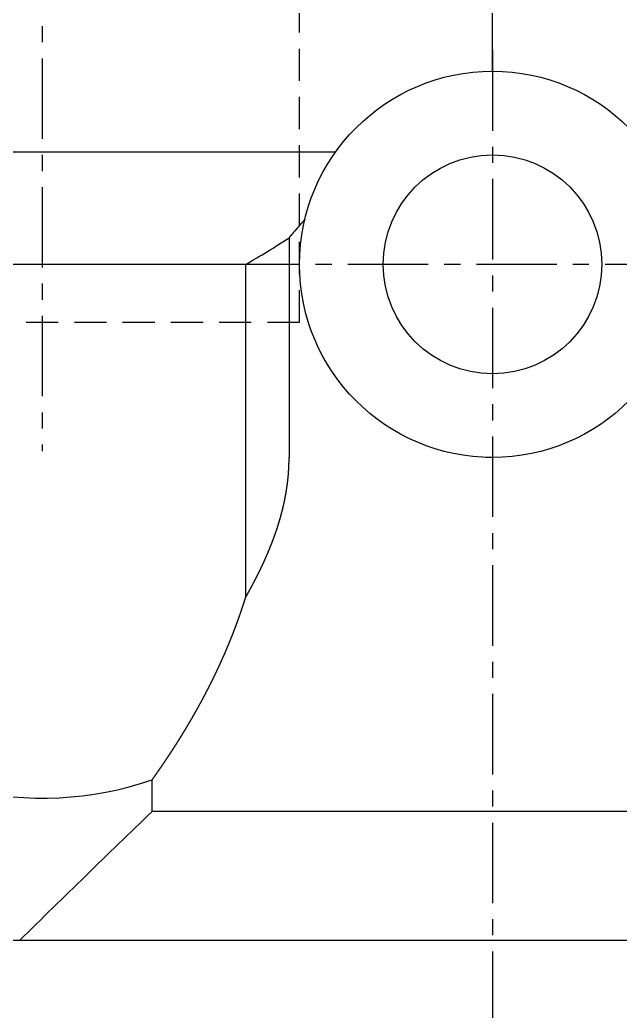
# Model space of a CAD drawing. Extents: x -2 to 109, y -27 to 83.
# Drawn here: x 35.34 to 44.67, y 21.82 to 37.22 of the extents above; entities that cross this region are included whole.
import ezdxf

# ---------------------------------------------------------------- set-up
doc = ezdxf.new("R2010")
doc.units = 0
doc.linetypes.add('CENTER', pattern=[2, 1.25, -0.25, 0.25, -0.25])
doc.linetypes.add('DASHED', pattern=[0.75, 0.5, -0.25])
doc.layers.get('0').update_dxf_attribs({"linetype": 'CONTINUOUS'})
doc.layers.add('CENTER', color=1, linetype='CENTER')

msp = doc.modelspace()

# ---------------------------------------------------------------- linework, layer by layer
at = {"color": 3, "linetype": 'DASHED'}
for p, q in [((39.687, 32.526), (39.687, 50.626)), ((39.762, 34.092), (39.769, 34.122)), ((31.687, 32.526), (39.687, 32.526)), ((42.695, 30.426), (42.581, 30.427))]:
    msp.add_line(p, q, dxfattribs=at)
at = {"color": 7, "linetype": 'CONTINUOUS'}
for p, q in [((42.687, 36.426), (42.687, 45.926)), ((28.437, 35.176), (40.25, 35.176)), ((39.525, 33.84), (39.525, 30.426)), ((38.849, 33.426), (30.396, 33.426)), ((38.849, 33.426), (38.849, 28.251)), ((37.395, 24.926), (37.395, 25.417)), ((47.979, 24.926), (37.395, 24.926)), ((35.187, 22.926), (50.187, 22.926))]:
    msp.add_line(p, q, dxfattribs=at)
at = {"color": 7}
for points in [[(39.769, 34.122, 0), (39.767, 34.12, 0), (39.766, 34.119, 0), (39.764, 34.117, 0), (39.763, 34.115, 0), (39.761, 34.113, 0), (39.76, 34.112, 0), (39.758, 34.11, 0), (39.757, 34.108, 0), (39.755, 34.106, 0), (39.754, 34.105, 0), (39.752, 34.103, 0), (39.75, 34.101, 0), (39.749, 34.099, 0), (39.747, 34.097, 0), (39.746, 34.096, 0), (39.744, 34.094, 0), (39.743, 34.092, 0), (39.741, 34.09, 0), (39.739, 34.089, 0), (39.738, 34.087, 0), (39.736, 34.085, 0), (39.735, 34.083, 0), (39.733, 34.082, 0), (39.732, 34.08, 0), (39.73, 34.078, 0), (39.729, 34.076, 0), (39.727, 34.075, 0), (39.725, 34.073, 0), (39.724, 34.071, 0), (39.722, 34.069, 0), (39.721, 34.068, 0), (39.719, 34.066, 0), (39.718, 34.064, 0), (39.716, 34.062, 0), (39.715, 34.06, 0), (39.713, 34.059, 0), (39.712, 34.057, 0), (39.71, 34.055, 0), (39.709, 34.053, 0), (39.707, 34.052, 0), (39.705, 34.05, 0), (39.704, 34.048, 0), (39.702, 34.046, 0), (39.701, 34.045, 0), (39.699, 34.043, 0), (39.698, 34.041, 0), (39.696, 34.039, 0), (39.695, 34.038, 0), (39.693, 34.036, 0), (39.691, 34.034, 0), (39.69, 34.032, 0), (39.688, 34.03, 0), (39.687, 34.029, 0), (39.685, 34.027, 0), (39.684, 34.025, 0), (39.682, 34.023, 0), (39.681, 34.022, 0), (39.679, 34.02, 0), (39.678, 34.018, 0), (39.676, 34.016, 0), (39.675, 34.014, 0), (39.673, 34.013, 0), (39.671, 34.011, 0), (39.67, 34.009, 0), (39.668, 34.007, 0), (39.667, 34.006, 0), (39.665, 34.004, 0), (39.664, 34.002, 0), (39.662, 34, 0), (39.661, 33.999, 0), (39.659, 33.997, 0), (39.658, 33.995, 0), (39.656, 33.993, 0), (39.654, 33.992, 0), (39.653, 33.99, 0), (39.651, 33.988, 0), (39.65, 33.986, 0), (39.648, 33.984, 0), (39.647, 33.983, 0), (39.645, 33.981, 0), (39.644, 33.979, 0), (39.642, 33.977, 0), (39.641, 33.975, 0), (39.639, 33.974, 0), (39.638, 33.972, 0), (39.636, 33.97, 0), (39.635, 33.968, 0), (39.633, 33.967, 0), (39.632, 33.965, 0), (39.63, 33.963, 0), (39.628, 33.961, 0), (39.627, 33.959, 0), (39.625, 33.958, 0), (39.624, 33.956, 0), (39.622, 33.954, 0), (39.621, 33.952, 0), (39.619, 33.951, 0), (39.618, 33.949, 0), (39.616, 33.947, 0), (39.615, 33.945, 0), (39.613, 33.944, 0), (39.612, 33.942, 0), (39.61, 33.94, 0), (39.608, 33.938, 0), (39.607, 33.936, 0), (39.605, 33.934, 0), (39.604, 33.933, 0), (39.602, 33.931, 0), (39.601, 33.929, 0), (39.599, 33.927, 0), (39.598, 33.926, 0), (39.596, 33.924, 0), (39.595, 33.922, 0), (39.593, 33.92, 0), (39.592, 33.919, 0), (39.59, 33.917, 0), (39.589, 33.915, 0), (39.587, 33.913, 0), (39.586, 33.911, 0), (39.584, 33.91, 0), (39.583, 33.908, 0), (39.581, 33.906, 0), (39.58, 33.904, 0), (39.578, 33.902, 0), (39.576, 33.901, 0), (39.575, 33.899, 0), (39.573, 33.897, 0), (39.572, 33.895, 0), (39.57, 33.894, 0), (39.569, 33.892, 0), (39.567, 33.89, 0), (39.566, 33.888, 0), (39.564, 33.886, 0), (39.563, 33.885, 0), (39.561, 33.883, 0), (39.56, 33.881, 0), (39.558, 33.879, 0), (39.557, 33.877, 0), (39.555, 33.876, 0), (39.554, 33.874, 0), (39.552, 33.872, 0), (39.55, 33.87, 0), (39.549, 33.868, 0), (39.547, 33.867, 0), (39.546, 33.865, 0), (39.544, 33.863, 0), (39.543, 33.861, 0), (39.541, 33.859, 0), (39.54, 33.858, 0), (39.538, 33.856, 0), (39.537, 33.854, 0), (39.535, 33.852, 0), (39.534, 33.851, 0), (39.532, 33.849, 0), (39.531, 33.847, 0), (39.529, 33.845, 0), (39.528, 33.843, 0), (39.526, 33.842, 0), (39.525, 33.84, 0)], [(38.849, 28.251, 0), (38.851, 28.254, 0), (38.853, 28.257, 0), (38.854, 28.26, 0), (38.856, 28.263, 0), (38.858, 28.266, 0), (38.859, 28.269, 0), (38.861, 28.272, 0), (38.863, 28.275, 0), (38.864, 28.278, 0), (38.866, 28.281, 0), (38.868, 28.284, 0), (38.87, 28.287, 0), (38.871, 28.29, 0), (38.873, 28.293, 0), (38.874, 28.296, 0), (38.876, 28.299, 0), (38.878, 28.302, 0), (38.88, 28.305, 0), (38.881, 28.308, 0), (38.883, 28.311, 0), (38.885, 28.314, 0), (38.886, 28.317, 0), (38.888, 28.32, 0), (38.89, 28.323, 0), (38.891, 28.326, 0), (38.893, 28.329, 0), (38.895, 28.332, 0), (38.896, 28.335, 0), (38.898, 28.338, 0), (38.9, 28.341, 0), (38.901, 28.344, 0), (38.903, 28.347, 0), (38.904, 28.35, 0), (38.906, 28.353, 0), (38.908, 28.356, 0), (38.909, 28.359, 0), (38.911, 28.362, 0), (38.913, 28.365, 0), (38.914, 28.368, 0), (38.916, 28.371, 0), (38.918, 28.374, 0), (38.919, 28.377, 0), (38.921, 28.38, 0), (38.922, 28.383, 0), (38.924, 28.386, 0), (38.926, 28.389, 0), (38.927, 28.392, 0), (38.929, 28.395, 0), (38.931, 28.398, 0), (38.932, 28.401, 0), (38.934, 28.404, 0), (38.936, 28.407, 0), (38.937, 28.41, 0), (38.939, 28.413, 0), (38.941, 28.416, 0), (38.942, 28.419, 0), (38.944, 28.422, 0), (38.945, 28.425, 0), (38.947, 28.428, 0), (38.949, 28.432, 0), (38.95, 28.435, 0), (38.952, 28.438, 0), (38.953, 28.441, 0), (38.955, 28.444, 0), (38.957, 28.447, 0), (38.958, 28.45, 0), (38.96, 28.453, 0), (38.961, 28.456, 0), (38.963, 28.459, 0), (38.965, 28.462, 0), (38.966, 28.465, 0), (38.968, 28.468, 0), (38.969, 28.471, 0), (38.971, 28.474, 0), (38.973, 28.477, 0), (38.974, 28.48, 0), (38.976, 28.483, 0), (38.977, 28.486, 0), (38.979, 28.489, 0), (38.981, 28.492, 0), (38.982, 28.495, 0), (38.984, 28.498, 0), (38.985, 28.501, 0), (38.987, 28.505, 0), (38.989, 28.508, 0), (38.99, 28.511, 0), (38.992, 28.514, 0), (38.993, 28.517, 0), (38.995, 28.52, 0), (38.996, 28.523, 0), (38.998, 28.526, 0), (38.999, 28.529, 0), (39.001, 28.532, 0), (39.003, 28.535, 0), (39.004, 28.538, 0), (39.006, 28.541, 0), (39.007, 28.544, 0), (39.009, 28.547, 0), (39.011, 28.55, 0), (39.012, 28.553, 0), (39.014, 28.556, 0), (39.015, 28.559, 0), (39.017, 28.562, 0), (39.018, 28.566, 0), (39.02, 28.569, 0), (39.021, 28.572, 0), (39.023, 28.575, 0), (39.025, 28.578, 0), (39.026, 28.581, 0), (39.028, 28.584, 0), (39.029, 28.587, 0), (39.031, 28.59, 0), (39.032, 28.593, 0), (39.034, 28.596, 0), (39.035, 28.599, 0), (39.037, 28.602, 0), (39.038, 28.605, 0), (39.04, 28.608, 0), (39.041, 28.611, 0), (39.043, 28.615, 0), (39.044, 28.618, 0), (39.046, 28.621, 0), (39.047, 28.624, 0), (39.049, 28.627, 0), (39.05, 28.63, 0), (39.052, 28.633, 0), (39.053, 28.636, 0), (39.055, 28.639, 0), (39.057, 28.642, 0), (39.058, 28.645, 0), (39.06, 28.648, 0), (39.061, 28.651, 0), (39.063, 28.655, 0), (39.064, 28.658, 0), (39.066, 28.661, 0), (39.067, 28.664, 0), (39.069, 28.667, 0), (39.07, 28.67, 0), (39.072, 28.673, 0), (39.073, 28.676, 0), (39.075, 28.679, 0), (39.076, 28.682, 0), (39.078, 28.686, 0), (39.079, 28.689, 0), (39.081, 28.692, 0), (39.082, 28.695, 0), (39.084, 28.698, 0), (39.085, 28.701, 0), (39.087, 28.704, 0), (39.088, 28.707, 0), (39.09, 28.71, 0), (39.091, 28.713, 0), (39.092, 28.716, 0), (39.094, 28.72, 0), (39.095, 28.723, 0), (39.097, 28.726, 0), (39.098, 28.729, 0), (39.1, 28.732, 0), (39.101, 28.735, 0), (39.103, 28.738, 0), (39.104, 28.741, 0), (39.106, 28.744, 0), (39.107, 28.747, 0), (39.108, 28.751, 0), (39.11, 28.754, 0), (39.111, 28.757, 0), (39.113, 28.76, 0), (39.114, 28.763, 0), (39.116, 28.766, 0), (39.117, 28.769, 0), (39.119, 28.772, 0), (39.12, 28.776, 0), (39.122, 28.779, 0), (39.123, 28.782, 0), (39.124, 28.785, 0), (39.126, 28.788, 0), (39.127, 28.791, 0), (39.129, 28.794, 0), (39.13, 28.797, 0), (39.132, 28.8, 0), (39.133, 28.804, 0), (39.134, 28.807, 0), (39.136, 28.81, 0), (39.137, 28.813, 0), (39.139, 28.816, 0), (39.14, 28.819, 0), (39.142, 28.822, 0), (39.143, 28.825, 0), (39.144, 28.829, 0), (39.146, 28.832, 0), (39.147, 28.835, 0), (39.149, 28.838, 0), (39.15, 28.841, 0), (39.151, 28.844, 0), (39.153, 28.847, 0), (39.154, 28.851, 0), (39.156, 28.854, 0), (39.157, 28.857, 0), (39.158, 28.86, 0), (39.16, 28.863, 0), (39.161, 28.866, 0), (39.163, 28.869, 0), (39.164, 28.872, 0), (39.165, 28.876, 0), (39.167, 28.879, 0), (39.168, 28.882, 0), (39.169, 28.885, 0), (39.171, 28.888, 0), (39.172, 28.891, 0), (39.174, 28.895, 0), (39.175, 28.898, 0), (39.176, 28.901, 0), (39.178, 28.904, 0), (39.179, 28.907, 0), (39.18, 28.91, 0), (39.182, 28.913, 0), (39.183, 28.916, 0), (39.184, 28.92, 0), (39.186, 28.923, 0), (39.187, 28.926, 0), (39.188, 28.929, 0), (39.19, 28.932, 0), (39.191, 28.935, 0), (39.193, 28.939, 0), (39.194, 28.942, 0), (39.195, 28.945, 0), (39.197, 28.948, 0), (39.198, 28.951, 0), (39.199, 28.954, 0), (39.201, 28.958, 0), (39.202, 28.961, 0), (39.203, 28.964, 0), (39.205, 28.967, 0), (39.206, 28.97, 0), (39.207, 28.973, 0), (39.209, 28.977, 0), (39.21, 28.98, 0), (39.211, 28.983, 0), (39.212, 28.986, 0), (39.214, 28.989, 0), (39.215, 28.992, 0), (39.216, 28.996, 0), (39.218, 28.999, 0), (39.219, 29.002, 0), (39.22, 29.005, 0), (39.222, 29.008, 0), (39.223, 29.011, 0), (39.224, 29.015, 0), (39.225, 29.018, 0), (39.227, 29.021, 0), (39.228, 29.024, 0), (39.229, 29.027, 0), (39.231, 29.03, 0), (39.232, 29.034, 0), (39.233, 29.037, 0), (39.234, 29.04, 0), (39.236, 29.043, 0), (39.237, 29.047, 0), (39.238, 29.05, 0), (39.24, 29.053, 0), (39.241, 29.056, 0), (39.242, 29.059, 0), (39.243, 29.062, 0), (39.245, 29.066, 0), (39.246, 29.069, 0), (39.247, 29.072, 0), (39.248, 29.075, 0), (39.25, 29.078, 0), (39.251, 29.082, 0), (39.252, 29.085, 0), (39.254, 29.088, 0), (39.255, 29.091, 0), (39.256, 29.094, 0), (39.257, 29.098, 0), (39.258, 29.101, 0), (39.26, 29.104, 0), (39.261, 29.107, 0), (39.262, 29.11, 0), (39.263, 29.114, 0), (39.265, 29.117, 0), (39.266, 29.12, 0), (39.267, 29.123, 0), (39.268, 29.126, 0), (39.27, 29.13, 0), (39.271, 29.133, 0), (39.272, 29.136, 0), (39.273, 29.139, 0), (39.274, 29.142, 0), (39.276, 29.146, 0), (39.277, 29.149, 0), (39.278, 29.152, 0), (39.279, 29.155, 0), (39.28, 29.159, 0), (39.282, 29.162, 0), (39.283, 29.165, 0), (39.284, 29.168, 0), (39.285, 29.171, 0), (39.286, 29.175, 0), (39.288, 29.178, 0), (39.289, 29.181, 0), (39.29, 29.184, 0), (39.291, 29.188, 0), (39.292, 29.191, 0), (39.293, 29.194, 0), (39.294, 29.197, 0), (39.296, 29.2, 0), (39.297, 29.204, 0), (39.298, 29.207, 0), (39.299, 29.21, 0), (39.3, 29.213, 0), (39.301, 29.217, 0), (39.303, 29.22, 0), (39.304, 29.223, 0), (39.305, 29.226, 0), (39.306, 29.23, 0), (39.307, 29.233, 0), (39.308, 29.236, 0), (39.309, 29.239, 0), (39.311, 29.242, 0), (39.312, 29.246, 0), (39.313, 29.249, 0), (39.314, 29.252, 0), (39.315, 29.255, 0), (39.316, 29.259, 0), (39.317, 29.262, 0), (39.319, 29.265, 0), (39.32, 29.268, 0), (39.321, 29.272, 0), (39.322, 29.275, 0), (39.323, 29.278, 0), (39.324, 29.281, 0), (39.325, 29.285, 0), (39.326, 29.288, 0), (39.327, 29.291, 0), (39.328, 29.294, 0), (39.33, 29.298, 0), (39.331, 29.301, 0), (39.332, 29.304, 0), (39.333, 29.307, 0), (39.334, 29.311, 0), (39.335, 29.314, 0), (39.336, 29.317, 0), (39.337, 29.32, 0), (39.338, 29.324, 0), (39.339, 29.327, 0), (39.34, 29.33, 0), (39.342, 29.334, 0), (39.343, 29.337, 0), (39.344, 29.34, 0), (39.345, 29.343, 0), (39.346, 29.346, 0), (39.347, 29.35, 0), (39.348, 29.353, 0), (39.349, 29.356, 0), (39.35, 29.36, 0), (39.351, 29.363, 0), (39.352, 29.366, 0), (39.353, 29.369, 0), (39.354, 29.373, 0), (39.355, 29.376, 0), (39.356, 29.379, 0), (39.357, 29.383, 0), (39.358, 29.386, 0), (39.359, 29.389, 0), (39.36, 29.392, 0), (39.361, 29.396, 0), (39.362, 29.399, 0), (39.363, 29.402, 0), (39.364, 29.405, 0), (39.365, 29.409, 0), (39.366, 29.412, 0), (39.367, 29.415, 0), (39.368, 29.419, 0), (39.369, 29.422, 0), (39.37, 29.425, 0), (39.371, 29.428, 0), (39.372, 29.432, 0), (39.373, 29.435, 0), (39.374, 29.438, 0), (39.375, 29.442, 0), (39.376, 29.445, 0), (39.377, 29.448, 0), (39.378, 29.451, 0), (39.379, 29.455, 0), (39.38, 29.458, 0), (39.381, 29.461, 0), (39.382, 29.465, 0), (39.383, 29.468, 0), (39.384, 29.471, 0), (39.385, 29.474, 0), (39.386, 29.478, 0), (39.387, 29.481, 0), (39.388, 29.484, 0), (39.389, 29.488, 0), (39.389, 29.491, 0), (39.391, 29.494, 0), (39.391, 29.498, 0), (39.392, 29.501, 0), (39.393, 29.504, 0), (39.394, 29.508, 0), (39.395, 29.511, 0), (39.396, 29.514, 0), (39.397, 29.517, 0), (39.398, 29.521, 0), (39.399, 29.524, 0), (39.4, 29.527, 0), (39.401, 29.531, 0), (39.401, 29.534, 0), (39.402, 29.537, 0), (39.403, 29.541, 0), (39.404, 29.544, 0), (39.405, 29.547, 0), (39.406, 29.551, 0), (39.407, 29.554, 0), (39.408, 29.557, 0), (39.409, 29.561, 0), (39.409, 29.564, 0), (39.41, 29.567, 0), (39.411, 29.57, 0), (39.412, 29.574, 0), (39.413, 29.577, 0), (39.414, 29.581, 0), (39.415, 29.584, 0), (39.416, 29.587, 0), (39.416, 29.59, 0), (39.417, 29.594, 0), (39.418, 29.597, 0), (39.419, 29.6, 0), (39.42, 29.604, 0), (39.42, 29.607, 0), (39.421, 29.61, 0), (39.422, 29.614, 0), (39.423, 29.617, 0), (39.424, 29.62, 0), (39.425, 29.624, 0), (39.425, 29.627, 0), (39.426, 29.63, 0), (39.427, 29.634, 0), (39.428, 29.637, 0), (39.429, 29.64, 0), (39.429, 29.644, 0), (39.43, 29.647, 0), (39.431, 29.65, 0), (39.432, 29.654, 0), (39.433, 29.657, 0), (39.434, 29.66, 0), (39.434, 29.664, 0), (39.435, 29.667, 0), (39.436, 29.671, 0), (39.437, 29.674, 0), (39.437, 29.677, 0), (39.438, 29.68, 0), (39.439, 29.684, 0), (39.44, 29.687, 0), (39.44, 29.691, 0), (39.441, 29.694, 0), (39.442, 29.697, 0), (39.443, 29.701, 0), (39.443, 29.704, 0), (39.444, 29.707, 0), (39.445, 29.711, 0), (39.446, 29.714, 0), (39.446, 29.717, 0), (39.447, 29.721, 0), (39.448, 29.724, 0), (39.449, 29.727, 0), (39.449, 29.731, 0), (39.45, 29.734, 0), (39.451, 29.738, 0), (39.452, 29.741, 0), (39.452, 29.744, 0), (39.453, 29.748, 0), (39.454, 29.751, 0), (39.454, 29.754, 0), (39.455, 29.758, 0), (39.456, 29.761, 0), (39.456, 29.764, 0), (39.457, 29.768, 0), (39.458, 29.771, 0), (39.458, 29.774, 0), (39.459, 29.778, 0), (39.46, 29.781, 0), (39.46, 29.785, 0), (39.461, 29.788, 0), (39.462, 29.791, 0), (39.462, 29.795, 0), (39.463, 29.798, 0), (39.464, 29.801, 0), (39.464, 29.805, 0), (39.465, 29.808, 0), (39.466, 29.811, 0), (39.466, 29.815, 0), (39.467, 29.818, 0), (39.468, 29.822, 0), (39.468, 29.825, 0), (39.469, 29.828, 0), (39.469, 29.832, 0), (39.47, 29.835, 0), (39.471, 29.838, 0), (39.471, 29.842, 0), (39.472, 29.845, 0), (39.472, 29.849, 0), (39.473, 29.852, 0), (39.474, 29.855, 0), (39.474, 29.859, 0), (39.475, 29.862, 0), (39.475, 29.866, 0), (39.476, 29.869, 0), (39.477, 29.872, 0), (39.477, 29.876, 0), (39.478, 29.879, 0), (39.478, 29.883, 0), (39.479, 29.886, 0), (39.48, 29.889, 0), (39.48, 29.893, 0), (39.481, 29.896, 0), (39.481, 29.899, 0), (39.482, 29.903, 0), (39.482, 29.906, 0), (39.483, 29.91, 0), (39.483, 29.913, 0), (39.484, 29.916, 0), (39.484, 29.92, 0), (39.485, 29.923, 0), (39.486, 29.927, 0), (39.486, 29.93, 0), (39.487, 29.933, 0), (39.487, 29.937, 0), (39.488, 29.94, 0), (39.488, 29.944, 0), (39.489, 29.947, 0), (39.489, 29.95, 0), (39.49, 29.954, 0), (39.49, 29.957, 0), (39.491, 29.96, 0), (39.491, 29.964, 0), (39.492, 29.967, 0), (39.492, 29.971, 0), (39.493, 29.974, 0), (39.493, 29.977, 0), (39.494, 29.981, 0), (39.494, 29.984, 0), (39.495, 29.988, 0), (39.495, 29.991, 0), (39.495, 29.994, 0), (39.496, 29.998, 0), (39.496, 30.001, 0), (39.497, 30.005, 0), (39.497, 30.008, 0), (39.498, 30.011, 0), (39.498, 30.015, 0), (39.499, 30.018, 0), (39.499, 30.022, 0), (39.499, 30.025, 0), (39.5, 30.029, 0), (39.5, 30.032, 0), (39.501, 30.035, 0), (39.501, 30.039, 0), (39.502, 30.042, 0), (39.502, 30.046, 0), (39.502, 30.049, 0), (39.503, 30.052, 0), (39.503, 30.056, 0), (39.504, 30.059, 0), (39.504, 30.062, 0), (39.504, 30.066, 0), (39.505, 30.069, 0), (39.505, 30.073, 0), (39.505, 30.076, 0), (39.506, 30.08, 0), (39.506, 30.083, 0), (39.507, 30.086, 0), (39.507, 30.09, 0), (39.507, 30.093, 0), (39.508, 30.097, 0), (39.508, 30.1, 0), (39.508, 30.104, 0), (39.509, 30.107, 0), (39.509, 30.11, 0), (39.509, 30.114, 0), (39.51, 30.117, 0), (39.51, 30.121, 0), (39.51, 30.124, 0), (39.511, 30.127, 0), (39.511, 30.131, 0), (39.511, 30.134, 0), (39.512, 30.138, 0), (39.512, 30.141, 0), (39.512, 30.145, 0), (39.513, 30.148, 0), (39.513, 30.151, 0), (39.513, 30.155, 0), (39.513, 30.158, 0), (39.514, 30.162, 0), (39.514, 30.165, 0), (39.514, 30.168, 0), (39.515, 30.172, 0), (39.515, 30.175, 0), (39.515, 30.179, 0), (39.515, 30.182, 0), (39.516, 30.186, 0), (39.516, 30.189, 0), (39.516, 30.192, 0), (39.516, 30.196, 0), (39.517, 30.199, 0), (39.517, 30.203, 0), (39.517, 30.206, 0), (39.517, 30.209, 0), (39.518, 30.213, 0), (39.518, 30.216, 0), (39.518, 30.22, 0), (39.518, 30.223, 0), (39.519, 30.227, 0), (39.519, 30.23, 0), (39.519, 30.233, 0), (39.519, 30.237, 0), (39.519, 30.24, 0), (39.52, 30.244, 0), (39.52, 30.247, 0), (39.52, 30.251, 0), (39.52, 30.254, 0), (39.52, 30.258, 0), (39.52, 30.261, 0), (39.521, 30.264, 0), (39.521, 30.268, 0), (39.521, 30.271, 0), (39.521, 30.275, 0), (39.521, 30.278, 0), (39.521, 30.282, 0), (39.522, 30.285, 0), (39.522, 30.288, 0), (39.522, 30.292, 0), (39.522, 30.295, 0), (39.522, 30.299, 0), (39.522, 30.302, 0), (39.523, 30.305, 0), (39.523, 30.309, 0), (39.523, 30.312, 0), (39.523, 30.316, 0), (39.523, 30.319, 0), (39.523, 30.323, 0), (39.523, 30.326, 0), (39.523, 30.329, 0), (39.523, 30.333, 0), (39.523, 30.336, 0), (39.524, 30.34, 0), (39.524, 30.343, 0), (39.524, 30.347, 0), (39.524, 30.35, 0), (39.524, 30.354, 0), (39.524, 30.357, 0), (39.524, 30.36, 0), (39.524, 30.364, 0), (39.524, 30.367, 0), (39.524, 30.371, 0), (39.524, 30.374, 0), (39.524, 30.378, 0), (39.524, 30.381, 0), (39.525, 30.384, 0), (39.525, 30.388, 0), (39.525, 30.391, 0), (39.525, 30.395, 0), (39.525, 30.398, 0), (39.525, 30.401, 0), (39.525, 30.405, 0), (39.525, 30.408, 0), (39.525, 30.412, 0), (39.525, 30.415, 0), (39.525, 30.419, 0), (39.525, 30.422, 0), (39.525, 30.426, 0)], [(37.395, 25.418, 0), (37.398, 25.42, 0), (37.4, 25.423, 0), (37.401, 25.426, 0), (37.404, 25.429, 0), (37.406, 25.431, 0), (37.407, 25.434, 0), (37.41, 25.437, 0), (37.411, 25.44, 0), (37.413, 25.443, 0), (37.416, 25.446, 0), (37.417, 25.448, 0), (37.419, 25.451, 0), (37.422, 25.454, 0), (37.423, 25.457, 0), (37.425, 25.46, 0), (37.428, 25.462, 0), (37.429, 25.465, 0), (37.431, 25.468, 0), (37.434, 25.471, 0), (37.435, 25.474, 0), (37.438, 25.477, 0), (37.44, 25.479, 0), (37.441, 25.482, 0), (37.444, 25.485, 0), (37.446, 25.488, 0), (37.447, 25.491, 0), (37.449, 25.493, 0), (37.451, 25.496, 0), (37.453, 25.499, 0), (37.455, 25.502, 0), (37.457, 25.505, 0), (37.459, 25.508, 0), (37.461, 25.51, 0), (37.463, 25.513, 0), (37.465, 25.516, 0), (37.467, 25.519, 0), (37.469, 25.522, 0), (37.471, 25.524, 0), (37.473, 25.527, 0), (37.475, 25.53, 0), (37.477, 25.533, 0), (37.479, 25.536, 0), (37.481, 25.539, 0), (37.483, 25.541, 0), (37.485, 25.544, 0), (37.487, 25.547, 0), (37.489, 25.55, 0), (37.491, 25.553, 0), (37.493, 25.556, 0), (37.495, 25.558, 0), (37.497, 25.561, 0), (37.499, 25.564, 0), (37.501, 25.567, 0), (37.503, 25.57, 0), (37.505, 25.573, 0), (37.507, 25.575, 0), (37.509, 25.578, 0), (37.511, 25.581, 0), (37.513, 25.584, 0), (37.515, 25.587, 0), (37.517, 25.59, 0), (37.519, 25.593, 0), (37.52, 25.595, 0), (37.522, 25.598, 0), (37.524, 25.601, 0), (37.526, 25.604, 0), (37.528, 25.607, 0), (37.53, 25.61, 0), (37.532, 25.612, 0), (37.534, 25.615, 0), (37.536, 25.618, 0), (37.538, 25.621, 0), (37.54, 25.624, 0), (37.542, 25.627, 0), (37.544, 25.629, 0), (37.546, 25.632, 0), (37.548, 25.635, 0), (37.55, 25.638, 0), (37.552, 25.641, 0), (37.554, 25.644, 0), (37.556, 25.646, 0), (37.558, 25.649, 0), (37.559, 25.652, 0), (37.562, 25.655, 0), (37.563, 25.658, 0), (37.565, 25.661, 0), (37.567, 25.664, 0), (37.569, 25.666, 0), (37.571, 25.669, 0), (37.573, 25.672, 0), (37.575, 25.675, 0), (37.577, 25.678, 0), (37.579, 25.681, 0), (37.581, 25.684, 0), (37.583, 25.686, 0), (37.585, 25.689, 0), (37.587, 25.692, 0), (37.589, 25.695, 0), (37.59, 25.698, 0), (37.593, 25.701, 0), (37.594, 25.704, 0), (37.596, 25.706, 0), (37.598, 25.709, 0), (37.6, 25.712, 0), (37.602, 25.715, 0), (37.604, 25.718, 0), (37.606, 25.721, 0), (37.608, 25.724, 0), (37.61, 25.727, 0), (37.612, 25.729, 0), (37.614, 25.732, 0), (37.616, 25.735, 0), (37.617, 25.738, 0), (37.619, 25.741, 0), (37.621, 25.744, 0), (37.623, 25.747, 0), (37.625, 25.75, 0), (37.627, 25.752, 0), (37.629, 25.755, 0), (37.631, 25.758, 0), (37.633, 25.761, 0), (37.635, 25.764, 0), (37.637, 25.767, 0), (37.639, 25.77, 0), (37.641, 25.772, 0), (37.642, 25.775, 0), (37.644, 25.778, 0), (37.646, 25.781, 0), (37.648, 25.784, 0), (37.65, 25.787, 0), (37.652, 25.79, 0), (37.654, 25.793, 0), (37.656, 25.795, 0), (37.658, 25.798, 0), (37.66, 25.801, 0), (37.661, 25.804, 0), (37.663, 25.807, 0), (37.665, 25.81, 0), (37.667, 25.813, 0), (37.669, 25.816, 0), (37.671, 25.819, 0), (37.673, 25.821, 0), (37.675, 25.824, 0), (37.677, 25.827, 0), (37.678, 25.83, 0), (37.68, 25.833, 0), (37.682, 25.836, 0), (37.684, 25.839, 0), (37.686, 25.841, 0), (37.688, 25.844, 0), (37.69, 25.847, 0), (37.692, 25.85, 0), (37.694, 25.853, 0), (37.696, 25.856, 0), (37.697, 25.859, 0), (37.699, 25.862, 0), (37.701, 25.865, 0), (37.703, 25.867, 0), (37.705, 25.87, 0), (37.707, 25.873, 0), (37.709, 25.876, 0), (37.711, 25.879, 0), (37.712, 25.882, 0), (37.714, 25.885, 0), (37.716, 25.888, 0), (37.718, 25.891, 0), (37.72, 25.894, 0), (37.722, 25.896, 0), (37.724, 25.899, 0), (37.726, 25.902, 0), (37.727, 25.905, 0), (37.729, 25.908, 0), (37.731, 25.911, 0), (37.733, 25.914, 0), (37.735, 25.917, 0), (37.737, 25.92, 0), (37.739, 25.923, 0), (37.74, 25.925, 0), (37.742, 25.928, 0), (37.744, 25.931, 0), (37.746, 25.934, 0), (37.748, 25.937, 0), (37.75, 25.94, 0), (37.752, 25.943, 0), (37.754, 25.946, 0), (37.755, 25.949, 0), (37.757, 25.952, 0), (37.759, 25.954, 0), (37.761, 25.957, 0), (37.763, 25.96, 0), (37.765, 25.963, 0), (37.767, 25.966, 0), (37.768, 25.969, 0), (37.77, 25.972, 0), (37.772, 25.975, 0), (37.774, 25.978, 0), (37.776, 25.981, 0), (37.778, 25.984, 0), (37.779, 25.986, 0), (37.781, 25.989, 0), (37.783, 25.992, 0), (37.785, 25.995, 0), (37.787, 25.998, 0), (37.789, 26.001, 0), (37.791, 26.004, 0), (37.792, 26.007, 0), (37.794, 26.01, 0), (37.796, 26.013, 0), (37.798, 26.016, 0), (37.8, 26.019, 0), (37.802, 26.022, 0), (37.803, 26.024, 0), (37.805, 26.027, 0), (37.807, 26.03, 0), (37.809, 26.033, 0), (37.811, 26.036, 0), (37.813, 26.039, 0), (37.815, 26.042, 0), (37.816, 26.045, 0), (37.818, 26.048, 0), (37.82, 26.051, 0), (37.822, 26.054, 0), (37.824, 26.057, 0), (37.825, 26.06, 0), (37.827, 26.062, 0), (37.829, 26.065, 0), (37.831, 26.068, 0), (37.833, 26.071, 0), (37.835, 26.074, 0), (37.836, 26.077, 0), (37.838, 26.08, 0), (37.84, 26.083, 0), (37.842, 26.086, 0), (37.844, 26.089, 0), (37.846, 26.092, 0), (37.847, 26.095, 0), (37.849, 26.098, 0), (37.851, 26.101, 0), (37.853, 26.104, 0), (37.855, 26.107, 0), (37.856, 26.109, 0), (37.858, 26.112, 0), (37.86, 26.115, 0), (37.862, 26.118, 0), (37.864, 26.121, 0), (37.865, 26.124, 0), (37.867, 26.127, 0), (37.869, 26.13, 0), (37.871, 26.133, 0), (37.873, 26.136, 0), (37.874, 26.139, 0), (37.876, 26.142, 0), (37.878, 26.145, 0), (37.88, 26.148, 0), (37.882, 26.151, 0), (37.883, 26.154, 0), (37.885, 26.157, 0), (37.887, 26.159, 0), (37.889, 26.162, 0), (37.891, 26.165, 0), (37.892, 26.168, 0), (37.894, 26.171, 0), (37.896, 26.174, 0), (37.898, 26.177, 0), (37.9, 26.18, 0), (37.901, 26.183, 0), (37.903, 26.186, 0), (37.905, 26.189, 0), (37.907, 26.192, 0), (37.908, 26.195, 0), (37.91, 26.198, 0), (37.912, 26.201, 0), (37.914, 26.204, 0), (37.916, 26.207, 0), (37.917, 26.21, 0), (37.919, 26.212, 0), (37.921, 26.215, 0), (37.923, 26.218, 0), (37.925, 26.221, 0), (37.926, 26.224, 0), (37.928, 26.227, 0), (37.93, 26.23, 0), (37.932, 26.233, 0), (37.933, 26.236, 0), (37.935, 26.239, 0), (37.937, 26.242, 0), (37.939, 26.245, 0), (37.941, 26.248, 0), (37.942, 26.251, 0), (37.944, 26.254, 0), (37.946, 26.257, 0), (37.947, 26.26, 0), (37.949, 26.263, 0), (37.951, 26.266, 0), (37.953, 26.269, 0), (37.955, 26.272, 0), (37.956, 26.275, 0), (37.958, 26.278, 0), (37.96, 26.281, 0), (37.962, 26.284, 0), (37.963, 26.287, 0), (37.965, 26.29, 0), (37.967, 26.293, 0), (37.969, 26.296, 0), (37.97, 26.299, 0), (37.972, 26.302, 0), (37.974, 26.304, 0), (37.976, 26.307, 0), (37.977, 26.31, 0), (37.979, 26.313, 0), (37.981, 26.316, 0), (37.983, 26.319, 0), (37.984, 26.322, 0), (37.986, 26.325, 0), (37.988, 26.328, 0), (37.99, 26.331, 0), (37.991, 26.334, 0), (37.993, 26.337, 0), (37.995, 26.34, 0), (37.997, 26.343, 0), (37.998, 26.346, 0), (38, 26.349, 0), (38.002, 26.352, 0), (38.004, 26.355, 0), (38.005, 26.358, 0), (38.007, 26.361, 0), (38.009, 26.364, 0), (38.01, 26.367, 0), (38.012, 26.37, 0), (38.014, 26.373, 0), (38.016, 26.376, 0), (38.017, 26.379, 0), (38.019, 26.382, 0), (38.021, 26.385, 0), (38.023, 26.388, 0), (38.024, 26.391, 0), (38.026, 26.394, 0), (38.028, 26.397, 0), (38.029, 26.4, 0), (38.031, 26.403, 0), (38.033, 26.406, 0), (38.035, 26.409, 0), (38.036, 26.412, 0), (38.038, 26.415, 0), (38.04, 26.418, 0), (38.041, 26.421, 0), (38.043, 26.424, 0), (38.045, 26.427, 0), (38.047, 26.43, 0), (38.048, 26.433, 0), (38.05, 26.436, 0), (38.052, 26.439, 0), (38.053, 26.442, 0), (38.055, 26.445, 0), (38.057, 26.448, 0), (38.059, 26.451, 0), (38.06, 26.454, 0), (38.062, 26.457, 0), (38.064, 26.46, 0), (38.065, 26.463, 0), (38.067, 26.466, 0), (38.069, 26.469, 0), (38.07, 26.472, 0), (38.072, 26.475, 0), (38.074, 26.478, 0), (38.075, 26.481, 0), (38.077, 26.484, 0), (38.079, 26.487, 0), (38.081, 26.49, 0), (38.082, 26.493, 0), (38.084, 26.496, 0), (38.086, 26.499, 0), (38.087, 26.502, 0), (38.089, 26.505, 0), (38.091, 26.508, 0), (38.092, 26.511, 0), (38.094, 26.514, 0), (38.096, 26.517, 0), (38.097, 26.52, 0), (38.099, 26.523, 0), (38.101, 26.526, 0), (38.102, 26.529, 0), (38.104, 26.532, 0), (38.106, 26.535, 0), (38.108, 26.538, 0), (38.109, 26.541, 0), (38.111, 26.544, 0), (38.112, 26.547, 0), (38.114, 26.55, 0), (38.116, 26.553, 0), (38.118, 26.556, 0), (38.119, 26.559, 0), (38.121, 26.562, 0), (38.123, 26.565, 0), (38.124, 26.568, 0), (38.126, 26.571, 0), (38.128, 26.574, 0), (38.129, 26.577, 0), (38.131, 26.58, 0), (38.133, 26.583, 0), (38.134, 26.586, 0), (38.136, 26.589, 0), (38.138, 26.592, 0), (38.139, 26.596, 0), (38.141, 26.599, 0), (38.142, 26.602, 0), (38.144, 26.605, 0), (38.146, 26.608, 0), (38.147, 26.611, 0), (38.149, 26.614, 0), (38.151, 26.617, 0), (38.152, 26.62, 0), (38.154, 26.623, 0), (38.156, 26.626, 0), (38.157, 26.629, 0), (38.159, 26.632, 0), (38.161, 26.635, 0), (38.162, 26.638, 0), (38.164, 26.641, 0), (38.166, 26.644, 0), (38.167, 26.647, 0), (38.169, 26.65, 0), (38.17, 26.653, 0), (38.172, 26.656, 0), (38.174, 26.659, 0), (38.175, 26.662, 0), (38.177, 26.665, 0), (38.179, 26.668, 0), (38.18, 26.671, 0), (38.182, 26.674, 0), (38.184, 26.677, 0), (38.185, 26.68, 0), (38.187, 26.683, 0), (38.188, 26.686, 0), (38.19, 26.69, 0), (38.192, 26.693, 0), (38.193, 26.696, 0), (38.195, 26.699, 0), (38.197, 26.702, 0), (38.198, 26.705, 0), (38.2, 26.708, 0), (38.201, 26.711, 0), (38.203, 26.714, 0), (38.205, 26.717, 0), (38.206, 26.72, 0), (38.208, 26.723, 0), (38.209, 26.726, 0), (38.211, 26.729, 0), (38.213, 26.732, 0), (38.214, 26.735, 0), (38.216, 26.738, 0), (38.218, 26.741, 0), (38.219, 26.744, 0), (38.221, 26.747, 0), (38.222, 26.75, 0), (38.224, 26.754, 0), (38.225, 26.757, 0), (38.227, 26.76, 0), (38.229, 26.763, 0), (38.23, 26.766, 0), (38.232, 26.769, 0), (38.233, 26.772, 0), (38.235, 26.775, 0), (38.237, 26.778, 0), (38.238, 26.781, 0), (38.24, 26.784, 0), (38.242, 26.787, 0), (38.243, 26.79, 0), (38.245, 26.793, 0), (38.246, 26.796, 0), (38.248, 26.799, 0), (38.249, 26.803, 0), (38.251, 26.806, 0), (38.253, 26.809, 0), (38.254, 26.812, 0), (38.256, 26.815, 0), (38.257, 26.818, 0), (38.259, 26.821, 0), (38.261, 26.824, 0), (38.262, 26.827, 0), (38.264, 26.83, 0), (38.265, 26.833, 0), (38.267, 26.836, 0), (38.268, 26.839, 0), (38.27, 26.842, 0), (38.272, 26.846, 0), (38.273, 26.849, 0), (38.275, 26.852, 0), (38.276, 26.855, 0), (38.278, 26.858, 0), (38.279, 26.861, 0), (38.281, 26.864, 0), (38.282, 26.867, 0), (38.284, 26.87, 0), (38.286, 26.873, 0), (38.287, 26.876, 0), (38.289, 26.879, 0), (38.29, 26.882, 0), (38.292, 26.886, 0), (38.293, 26.889, 0), (38.295, 26.892, 0), (38.297, 26.895, 0), (38.298, 26.898, 0), (38.3, 26.901, 0), (38.301, 26.904, 0), (38.303, 26.907, 0), (38.304, 26.91, 0), (38.306, 26.913, 0), (38.307, 26.916, 0), (38.309, 26.919, 0), (38.31, 26.922, 0), (38.312, 26.926, 0), (38.314, 26.929, 0), (38.315, 26.932, 0), (38.317, 26.935, 0), (38.318, 26.938, 0), (38.32, 26.941, 0), (38.321, 26.944, 0), (38.323, 26.947, 0), (38.324, 26.95, 0), (38.326, 26.953, 0), (38.327, 26.956, 0), (38.329, 26.959, 0), (38.33, 26.963, 0), (38.332, 26.966, 0), (38.334, 26.969, 0), (38.335, 26.972, 0), (38.337, 26.975, 0), (38.338, 26.978, 0), (38.34, 26.981, 0), (38.341, 26.984, 0), (38.343, 26.987, 0), (38.344, 26.991, 0), (38.346, 26.994, 0), (38.347, 26.997, 0), (38.349, 27, 0), (38.35, 27.003, 0), (38.352, 27.006, 0), (38.353, 27.009, 0), (38.355, 27.012, 0), (38.356, 27.015, 0), (38.358, 27.018, 0), (38.359, 27.021, 0), (38.361, 27.025, 0), (38.362, 27.028, 0), (38.364, 27.031, 0), (38.365, 27.034, 0), (38.367, 27.037, 0), (38.368, 27.04, 0), (38.37, 27.043, 0), (38.371, 27.046, 0), (38.373, 27.049, 0), (38.374, 27.053, 0), (38.376, 27.056, 0), (38.377, 27.059, 0), (38.379, 27.062, 0), (38.38, 27.065, 0), (38.382, 27.068, 0), (38.383, 27.071, 0), (38.385, 27.074, 0), (38.386, 27.077, 0), (38.388, 27.081, 0), (38.389, 27.084, 0), (38.391, 27.087, 0), (38.392, 27.09, 0), (38.394, 27.093, 0), (38.395, 27.096, 0), (38.397, 27.099, 0), (38.398, 27.102, 0), (38.4, 27.105, 0), (38.401, 27.109, 0), (38.403, 27.112, 0), (38.404, 27.115, 0), (38.406, 27.118, 0), (38.407, 27.121, 0), (38.408, 27.124, 0), (38.41, 27.127, 0), (38.411, 27.13, 0), (38.413, 27.134, 0), (38.414, 27.137, 0), (38.416, 27.14, 0), (38.417, 27.143, 0), (38.419, 27.146, 0), (38.42, 27.149, 0), (38.422, 27.152, 0), (38.423, 27.155, 0), (38.425, 27.159, 0), (38.426, 27.162, 0), (38.428, 27.165, 0), (38.429, 27.168, 0), (38.43, 27.171, 0), (38.432, 27.174, 0), (38.433, 27.177, 0), (38.435, 27.18, 0), (38.436, 27.184, 0), (38.438, 27.187, 0), (38.439, 27.19, 0), (38.441, 27.193, 0), (38.442, 27.196, 0), (38.444, 27.199, 0), (38.445, 27.202, 0), (38.446, 27.206, 0), (38.448, 27.209, 0), (38.449, 27.212, 0), (38.451, 27.215, 0), (38.452, 27.218, 0), (38.454, 27.221, 0), (38.455, 27.224, 0), (38.456, 27.227, 0), (38.458, 27.231, 0), (38.459, 27.234, 0), (38.461, 27.237, 0), (38.462, 27.24, 0), (38.464, 27.243, 0), (38.465, 27.246, 0), (38.467, 27.249, 0), (38.468, 27.253, 0), (38.469, 27.256, 0), (38.471, 27.259, 0), (38.472, 27.262, 0), (38.474, 27.265, 0), (38.475, 27.268, 0), (38.476, 27.271, 0), (38.478, 27.275, 0), (38.479, 27.278, 0), (38.481, 27.281, 0), (38.482, 27.284, 0), (38.483, 27.287, 0), (38.485, 27.29, 0), (38.486, 27.294, 0), (38.488, 27.297, 0), (38.489, 27.3, 0), (38.49, 27.303, 0), (38.492, 27.306, 0), (38.493, 27.309, 0), (38.495, 27.312, 0), (38.496, 27.316, 0), (38.498, 27.319, 0), (38.499, 27.322, 0), (38.5, 27.325, 0), (38.502, 27.328, 0), (38.503, 27.331, 0), (38.505, 27.334, 0), (38.506, 27.338, 0), (38.507, 27.341, 0), (38.509, 27.344, 0), (38.51, 27.347, 0), (38.511, 27.35, 0), (38.513, 27.353, 0), (38.514, 27.357, 0), (38.516, 27.36, 0), (38.517, 27.363, 0), (38.518, 27.366, 0), (38.52, 27.369, 0), (38.521, 27.372, 0), (38.523, 27.375, 0), (38.524, 27.379, 0), (38.525, 27.382, 0), (38.527, 27.385, 0), (38.528, 27.388, 0), (38.529, 27.391, 0), (38.531, 27.395, 0), (38.532, 27.398, 0), (38.533, 27.401, 0), (38.535, 27.404, 0), (38.536, 27.407, 0), (38.538, 27.41, 0), (38.539, 27.413, 0), (38.54, 27.417, 0), (38.542, 27.42, 0), (38.543, 27.423, 0), (38.544, 27.426, 0), (38.546, 27.429, 0), (38.547, 27.433, 0), (38.548, 27.436, 0), (38.55, 27.439, 0), (38.551, 27.442, 0), (38.553, 27.445, 0), (38.554, 27.448, 0), (38.555, 27.452, 0), (38.557, 27.455, 0), (38.558, 27.458, 0), (38.559, 27.461, 0), (38.561, 27.464, 0), (38.562, 27.468, 0), (38.563, 27.471, 0), (38.565, 27.474, 0), (38.566, 27.477, 0), (38.567, 27.48, 0), (38.569, 27.483, 0), (38.57, 27.487, 0), (38.571, 27.49, 0), (38.573, 27.493, 0), (38.574, 27.496, 0), (38.575, 27.499, 0), (38.577, 27.503, 0), (38.578, 27.506, 0), (38.579, 27.509, 0), (38.581, 27.512, 0), (38.582, 27.515, 0), (38.583, 27.518, 0), (38.585, 27.522, 0), (38.586, 27.525, 0), (38.587, 27.528, 0), (38.589, 27.531, 0), (38.59, 27.534, 0), (38.591, 27.538, 0), (38.593, 27.541, 0), (38.594, 27.544, 0), (38.595, 27.547, 0), (38.596, 27.55, 0), (38.598, 27.553, 0), (38.599, 27.557, 0), (38.6, 27.56, 0), (38.602, 27.563, 0), (38.603, 27.566, 0), (38.604, 27.57, 0), (38.606, 27.573, 0), (38.607, 27.576, 0), (38.608, 27.579, 0), (38.609, 27.582, 0), (38.611, 27.585, 0), (38.612, 27.589, 0), (38.613, 27.592, 0), (38.615, 27.595, 0), (38.616, 27.598, 0), (38.617, 27.601, 0), (38.619, 27.605, 0), (38.62, 27.608, 0), (38.621, 27.611, 0), (38.623, 27.614, 0), (38.624, 27.617, 0), (38.625, 27.621, 0), (38.626, 27.624, 0), (38.628, 27.627, 0), (38.629, 27.63, 0), (38.63, 27.634, 0), (38.631, 27.637, 0), (38.633, 27.64, 0), (38.634, 27.643, 0), (38.635, 27.646, 0), (38.636, 27.649, 0), (38.638, 27.653, 0), (38.639, 27.656, 0), (38.64, 27.659, 0), (38.642, 27.662, 0), (38.643, 27.666, 0), (38.644, 27.669, 0), (38.645, 27.672, 0), (38.647, 27.675, 0), (38.648, 27.678, 0), (38.649, 27.682, 0), (38.651, 27.685, 0), (38.652, 27.688, 0), (38.653, 27.691, 0), (38.654, 27.694, 0), (38.656, 27.698, 0), (38.657, 27.701, 0), (38.658, 27.704, 0), (38.659, 27.707, 0), (38.66, 27.71, 0), (38.662, 27.714, 0), (38.663, 27.717, 0), (38.664, 27.72, 0), (38.666, 27.723, 0), (38.667, 27.727, 0), (38.668, 27.73, 0), (38.669, 27.733, 0), (38.67, 27.736, 0), (38.672, 27.739, 0), (38.673, 27.743, 0), (38.674, 27.746, 0), (38.675, 27.749, 0), (38.677, 27.752, 0), (38.678, 27.756, 0), (38.679, 27.759, 0), (38.68, 27.762, 0), (38.681, 27.765, 0), (38.683, 27.768, 0), (38.684, 27.772, 0), (38.685, 27.775, 0), (38.686, 27.778, 0), (38.688, 27.781, 0), (38.689, 27.785, 0), (38.69, 27.788, 0), (38.691, 27.791, 0), (38.693, 27.794, 0), (38.694, 27.798, 0), (38.695, 27.801, 0), (38.696, 27.804, 0), (38.697, 27.807, 0), (38.699, 27.811, 0), (38.7, 27.814, 0), (38.701, 27.817, 0), (38.702, 27.82, 0), (38.703, 27.823, 0), (38.705, 27.827, 0), (38.706, 27.83, 0), (38.707, 27.833, 0), (38.708, 27.836, 0), (38.709, 27.84, 0), (38.711, 27.843, 0), (38.712, 27.846, 0), (38.713, 27.849, 0), (38.714, 27.852, 0), (38.715, 27.856, 0), (38.717, 27.859, 0), (38.718, 27.862, 0), (38.719, 27.866, 0), (38.72, 27.869, 0), (38.721, 27.872, 0), (38.722, 27.875, 0), (38.724, 27.878, 0), (38.725, 27.882, 0), (38.726, 27.885, 0), (38.727, 27.888, 0), (38.728, 27.891, 0), (38.73, 27.895, 0), (38.731, 27.898, 0), (38.732, 27.901, 0), (38.733, 27.904, 0), (38.734, 27.908, 0), (38.735, 27.911, 0), (38.736, 27.914, 0), (38.738, 27.917, 0), (38.739, 27.921, 0), (38.74, 27.924, 0), (38.741, 27.927, 0), (38.742, 27.93, 0), (38.743, 27.934, 0), (38.745, 27.937, 0), (38.746, 27.94, 0), (38.747, 27.943, 0), (38.748, 27.947, 0), (38.749, 27.95, 0), (38.75, 27.953, 0), (38.752, 27.956, 0), (38.753, 27.96, 0), (38.754, 27.963, 0), (38.755, 27.966, 0), (38.756, 27.969, 0), (38.757, 27.973, 0), (38.758, 27.976, 0), (38.76, 27.979, 0), (38.761, 27.983, 0), (38.762, 27.986, 0), (38.763, 27.989, 0), (38.764, 27.992, 0), (38.765, 27.995, 0), (38.766, 27.999, 0), (38.767, 28.002, 0), (38.769, 28.005, 0), (38.77, 28.009, 0), (38.771, 28.012, 0), (38.772, 28.015, 0), (38.773, 28.018, 0), (38.774, 28.022, 0), (38.775, 28.025, 0), (38.776, 28.028, 0), (38.778, 28.031, 0), (38.779, 28.035, 0), (38.78, 28.038, 0), (38.781, 28.041, 0), (38.782, 28.044, 0), (38.783, 28.048, 0), (38.784, 28.051, 0), (38.785, 28.054, 0), (38.786, 28.058, 0), (38.788, 28.061, 0), (38.789, 28.064, 0), (38.79, 28.067, 0), (38.791, 28.071, 0), (38.792, 28.074, 0), (38.793, 28.077, 0), (38.794, 28.08, 0), (38.795, 28.084, 0), (38.796, 28.087, 0), (38.797, 28.09, 0), (38.798, 28.093, 0), (38.8, 28.097, 0), (38.801, 28.1, 0), (38.802, 28.103, 0), (38.803, 28.107, 0), (38.804, 28.11, 0), (38.805, 28.113, 0), (38.806, 28.116, 0), (38.807, 28.12, 0), (38.808, 28.123, 0), (38.809, 28.126, 0), (38.81, 28.13, 0), (38.812, 28.133, 0), (38.813, 28.136, 0), (38.814, 28.139, 0), (38.815, 28.143, 0), (38.816, 28.146, 0), (38.817, 28.149, 0), (38.818, 28.152, 0), (38.819, 28.156, 0), (38.82, 28.159, 0), (38.821, 28.162, 0), (38.822, 28.166, 0), (38.823, 28.169, 0), (38.824, 28.172, 0), (38.825, 28.175, 0), (38.826, 28.179, 0), (38.828, 28.182, 0), (38.828, 28.185, 0), (38.83, 28.189, 0), (38.831, 28.192, 0), (38.832, 28.195, 0), (38.833, 28.198, 0), (38.834, 28.202, 0), (38.835, 28.205, 0), (38.836, 28.208, 0), (38.837, 28.212, 0), (38.838, 28.215, 0), (38.839, 28.218, 0), (38.84, 28.221, 0), (38.841, 28.225, 0), (38.842, 28.228, 0), (38.843, 28.231, 0), (38.844, 28.235, 0), (38.845, 28.238, 0), (38.846, 28.241, 0), (38.847, 28.245, 0), (38.848, 28.248, 0), (38.849, 28.251, 0)]]:
    msp.add_polyline3d(points, dxfattribs=at)
at = {"color": 7, "linetype": 'CONTINUOUS'}
for radius in [3, 1.7]:
    msp.add_circle((42.687, 33.426), radius, dxfattribs=at)
for centre, radius, start, end in [((31.474, 46.21), 14.76, 299.9814, 303.0576), ((35.687, 30.426), 5.292, 225.3757, 288.8369), ((254.431, -200.349), 312.815, 133.93278, 134.45827)]:
    msp.add_arc(centre, radius, start, end, dxfattribs=at)
at = {"layer": 'CENTER', "color": 1, "linetype": 'CENTER'}
for p, q in [((35.687, 52.626), (35.687, 30.526)), ((42.687, 36.752), (42.687, -2.048)), ((47.687, 33.426), (37.687, 33.426))]:
    msp.add_line(p, q, dxfattribs=at)

doc.saveas('drawing.dxf')
